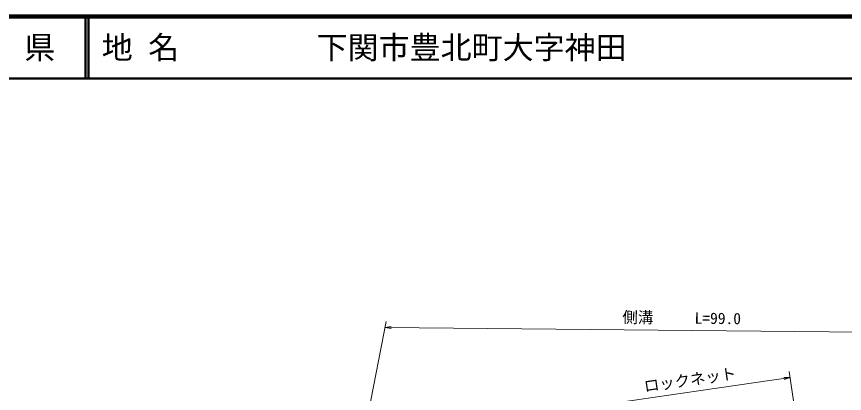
# Model space of a CAD drawing. Units: millimetres, scale not verified. Extents: x 40000 to 680000, y 20000 to 380000.
# Drawn here: x 356640 to 490150, y 319129 to 380000 of the extents above; entities that cross this region are included whole.
import ezdxf
from ezdxf.enums import TextEntityAlignment as Align

# ---------------------------------------------------------------- set-up
doc = ezdxf.new("R2010")
doc.units = ezdxf.units.MM
doc.header["$LTSCALE"] = 1000
for name, color, linetype, lineweight in [('M-STR-HTXT', 7, 'Continuous', 13), ('M-TTL', 2, 'Continuous', 140), ('M-TTL-LINE', 7, 'Continuous', 50)]:
    doc.layers.add(name, color=color, linetype=linetype, lineweight=lineweight)
doc.layers.add('M-TTL-TXT', color=7, linetype='Continuous')
doc.styles.add('ＭＳ ゴシック', font='')
doc.styles.get('ＭＳ ゴシック').set_extended_font_data('MS Gothic')

# ---------------------------------------------------------------- blocks, each defined once
blk = doc.blocks.new('open_arrow')
at = {"color": 0, "linetype": 'Continuous', "lineweight": -2}
blk.add_lwpolyline([(7.5, 1.25), (0, 0), (7.5, -1.25)], dxfattribs=at)

msp = doc.modelspace()

# ---------------------------------------------------------------- linework, layer by layer
at = {"layer": 'M-STR-HTXT'}
for p, q in [((409957, 298622), (416262, 330767)), ((416067, 329769), (504231, 328938)), ((484359, 301314), (481256, 322697)), ((481400, 321708), (449638, 317100))]:
    msp.add_line(p, q, dxfattribs=at)
at = {"layer": 'M-TTL'}
msp.add_line((680000, 380000), (40000, 380000), dxfattribs=at)
at = {"layer": 'M-TTL-LINE'}
for p, q in [((367750, 380000), (367750, 370000)), ((368250, 380000), (368250, 370000)), ((40000, 370000), (680000, 370000))]:
    msp.add_line(p, q, dxfattribs=at)

# ---------------------------------------------------------------- block references
at = {"layer": 'M-STR-HTXT', "xscale": 133, "yscale": 133}
for p, rotation in [((416067, 329769), 359.5), ((481400, 321708), 188.3)]:
    msp.add_blockref('open_arrow', p, dxfattribs=dict(at, rotation=rotation))

# ---------------------------------------------------------------- texts
at = {"layer": 'M-STR-HTXT', "style": 'ＭＳ ゴシック'}
for s, rotation, p in [('側溝', 359.369, (456818, 329960)), ('L=99.0', 359.369, (469713, 329799)), ('ロックネット', 8.255, (465447, 319898))]:
    msp.add_text(s, height=1833, rotation=rotation, dxfattribs=at).set_placement(p, align=Align.BOTTOM_CENTER)
at = {"layer": 'M-TTL-TXT', "style": 'ＭＳ ゴシック'}
msp.add_text('山\u3000口\u3000県', height=3666, dxfattribs=at).set_placement((350375, 375000), align=Align.MIDDLE_CENTER)
for s, p in [('地 名', (370380, 375000)), ('下関市豊北町大字神田', (405024, 375000))]:
    msp.add_text(s, height=3666, dxfattribs=at).set_placement(p, align=Align.MIDDLE_LEFT)

doc.saveas('drawing.dxf')
